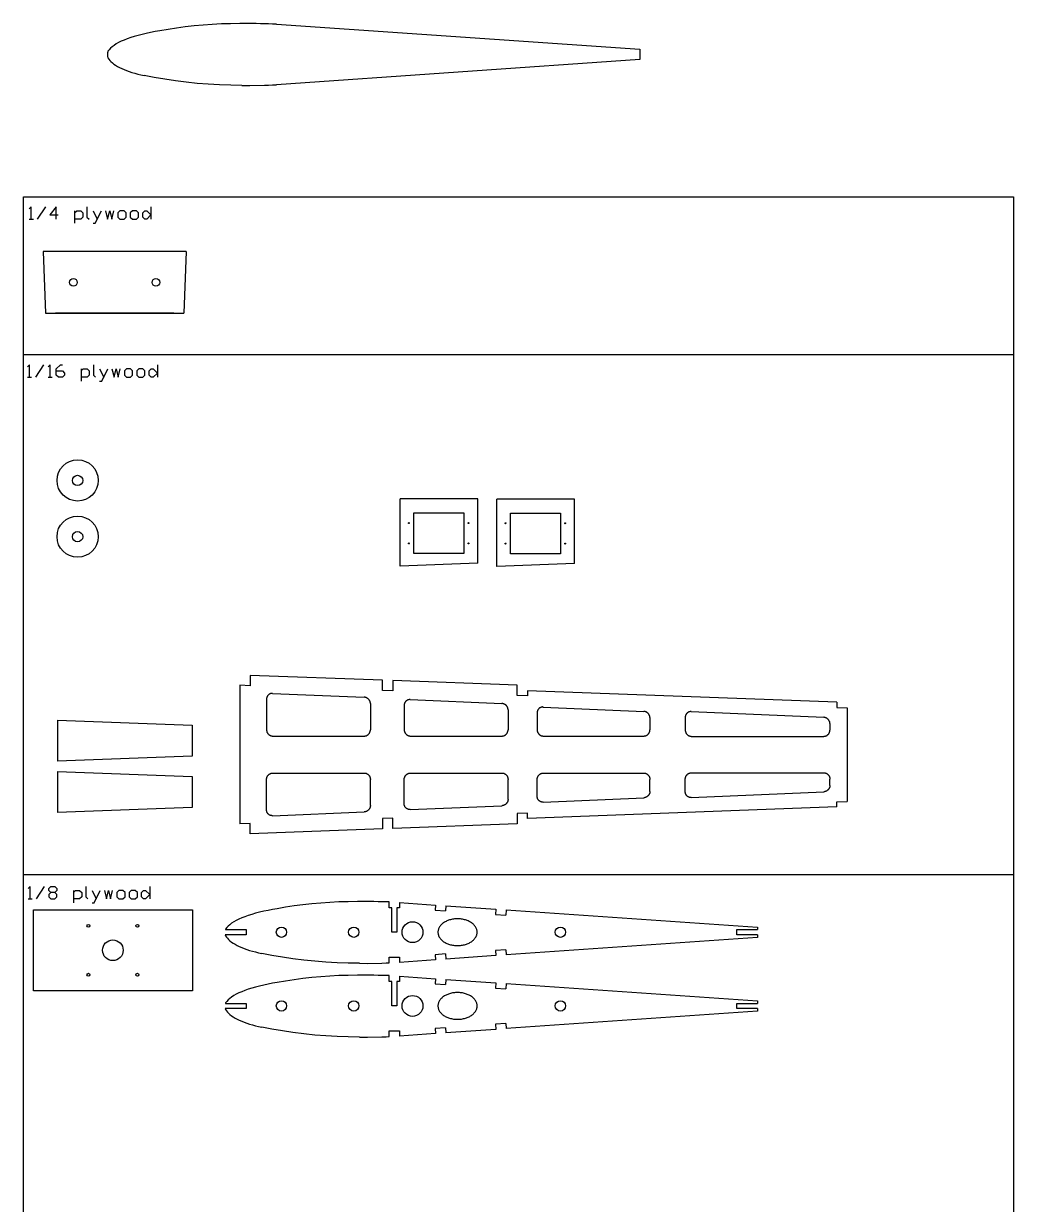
# Model space of a CAD drawing. Extents: x -0.1 to 91.9, y 0 to 98.8.
# Drawn here: x 66.58 to 90.58, y 46.37 to 75.01 of the extents above; entities that cross this region are included whole.
import ezdxf

# ---------------------------------------------------------------- set-up
doc = ezdxf.new("R2010")
doc.units = 0
doc.layers.get('0').update_dxf_attribs({"color": 9, "linetype": 'CONTINUOUS'})

msp = doc.modelspace()

# ---------------------------------------------------------------- linework, layer by layer
at = {"color": 7, "linetype": 'CONTINUOUS', "ltscale": 0.25}
for p, q in [((71.924, 75.005, 0), (71.824, 75.005, 0)), ((72.024, 75.005, 0), (71.924, 75.005, 0)), ((72.124, 75.005, 0), (72.024, 75.005, 0)), ((72.223, 75.005, 0), (72.124, 75.005, 0)), ((72.323, 75.002, 0), (72.223, 75.005, 0)), ((72.419, 75.002, 0), (72.323, 75.002, 0)), ((72.518, 74.999, 0), (72.419, 75.002, 0)), ((72.618, 74.995, 0), (72.518, 74.999, 0)), ((72.714, 74.989, 0), (72.618, 74.995, 0)), ((72.715, 74.989, 0), (72.714, 74.989, 0)), ((68.615, 74.206, 0), (68.625, 74.177, 0)), ((68.626, 74.336, 0), (68.62, 74.318, 0)), ((72.066, 73.505, 0), (72.419, 73.512, 0)), ((72.419, 73.512, 0), (72.518, 73.515, 0)), ((72.518, 73.515, 0), (72.618, 73.518, 0)), ((72.618, 73.518, 0), (72.714, 73.521, 0)), ((72.714, 73.521, 0), (72.715, 73.521, 0)), ((74.775, 53.714, 0), (74.676, 53.714, 0)), ((74.875, 53.714, 0), (74.775, 53.714, 0)), ((74.975, 53.714, 0), (74.875, 53.714, 0)), ((75.075, 53.714, 0), (74.975, 53.714, 0)), ((75.174, 53.711, 0), (75.075, 53.714, 0)), ((75.27, 53.711, 0), (75.174, 53.711, 0)), ((75.37, 53.707, 0), (75.27, 53.711, 0)), ((75.446, 53.705, 0), (75.37, 53.707, 0)), ((71.477, 53.045, 0), (71.473, 53.033, 0)), ((71.468, 52.908, 0), (71.477, 52.885, 0)), ((74.917, 52.214, 0), (75.27, 52.22, 0)), ((75.27, 52.22, 0), (75.37, 52.224, 0)), ((75.37, 52.224, 0), (75.446, 52.226, 0)), ((74.775, 51.926, 0), (74.676, 51.926, 0)), ((74.875, 51.926, 0), (74.775, 51.926, 0)), ((74.975, 51.926, 0), (74.875, 51.926, 0)), ((75.075, 51.926, 0), (74.975, 51.926, 0)), ((75.174, 51.923, 0), (75.075, 51.926, 0)), ((75.27, 51.923, 0), (75.174, 51.923, 0)), ((75.37, 51.919, 0), (75.27, 51.923, 0)), ((75.446, 51.917, 0), (75.37, 51.919, 0)), ((71.477, 51.257, 0), (71.473, 51.245, 0)), ((71.468, 51.12, 0), (71.477, 51.098, 0)), ((74.917, 50.426, 0), (75.27, 50.433, 0)), ((75.27, 50.433, 0), (75.37, 50.436, 0)), ((75.37, 50.436, 0), (75.446, 50.438, 0))]:
    msp.add_line(p, q, dxfattribs=at)
at = {"color": 7, "linetype": 'CONTINUOUS'}
for p, q in [((72.715, 74.989, 0), (81.524, 74.387, 0)), ((68.612, 74.27, 0), (68.611, 74.251, 0)), ((68.611, 74.251, 0), (68.611, 74.23, 0)), ((68.611, 74.23, 0), (68.615, 74.206, 0)), ((68.613, 74.283, 0), (68.612, 74.27, 0)), ((68.615, 74.298, 0), (68.613, 74.283, 0)), ((68.62, 74.318, 0), (68.615, 74.298, 0)), ((81.524, 74.387, 0), (81.524, 74.137, 0)), ((81.524, 74.137, 0), (72.715, 73.521, 0)), ((71.874, 73.507, 0), (72.066, 73.505, 0)), ((70.524, 69.48), (67.052, 69.48)), ((67.052, 69.48), (67.107, 67.98)), ((70.524, 69.48), (70.468, 67.98)), ((67.107, 67.98), (70.468, 67.98)), ((70.219, 67.98), (67.357, 67.98)), ((66.58, 66.978), (90.582, 66.978)), ((77.596, 63.477), (75.713, 63.477)), ((75.713, 61.849), (75.713, 63.477)), ((77.596, 61.919), (77.596, 63.477)), ((79.939, 63.471), (78.057, 63.471)), ((78.057, 61.843), (78.057, 63.471)), ((79.939, 61.913), (79.939, 63.471)), ((77.596, 61.919), (75.713, 61.848)), ((79.939, 61.913), (78.057, 61.843)), ((75.284, 59.081), (72.076, 59.199)), ((72.076, 59.199), (72.076, 58.949)), ((75.284, 58.831), (75.284, 59.081)), ((78.549, 58.96), (75.534, 59.071)), ((75.534, 59.071), (75.534, 58.821)), ((72.076, 58.949), (71.826, 58.958)), ((71.826, 58.958), (71.826, 55.6)), ((72.618, 58.761), (74.842, 58.669)), ((75.534, 58.821), (75.284, 58.831)), ((78.549, 58.71), (78.549, 58.96)), ((78.799, 58.701), (78.549, 58.71)), ((78.799, 58.826), (78.799, 58.701)), ((86.299, 58.548), (78.799, 58.826)), ((72.472, 58.626), (72.472, 57.879)), ((74.989, 58.516), (74.989, 57.881)), ((75.811, 58.477), (75.811, 57.879)), ((75.955, 58.612), (78.178, 58.52)), ((79.179, 58.432), (81.618, 58.327)), ((86.299, 58.548), (86.299, 58.423)), ((86.299, 58.423), (86.549, 58.414)), ((78.328, 58.367), (78.328, 57.881)), ((79.034, 58.297), (79.034, 57.879)), ((81.768, 58.174), (81.768, 57.881)), ((82.626, 58.186), (82.626, 57.872)), ((82.771, 58.322), (85.984, 58.183)), ((86.549, 58.414), (86.549, 56.144)), ((67.402, 58.109, 0), (70.669, 57.988, 0)), ((67.402, 58.109, 0), (67.402, 57.118, 0)), ((70.669, 57.988), (70.669, 57.238)), ((86.133, 58.03), (86.133, 57.874)), ((72.626, 57.727), (74.838, 57.727)), ((75.965, 57.727), (78.176, 57.727)), ((79.188, 57.727), (81.616, 57.727)), ((82.78, 57.72), (85.981, 57.72)), ((70.669, 57.238, 0), (67.402, 57.118, 0)), ((67.402, 56.865, 0), (70.669, 56.744, 0)), ((67.402, 56.865, 0), (67.402, 55.874, 0)), ((70.669, 56.744), (70.669, 55.994)), ((72.626, 56.831), (74.838, 56.831)), ((75.965, 56.831), (78.176, 56.831)), ((79.188, 56.831), (81.616, 56.831)), ((82.78, 56.838), (85.981, 56.838)), ((72.472, 55.932), (72.472, 56.679)), ((74.989, 56.042), (74.989, 56.677)), ((75.811, 56.081), (75.811, 56.679)), ((78.328, 56.191), (78.328, 56.677)), ((79.034, 56.261), (79.034, 56.679)), ((81.768, 56.384), (81.768, 56.676)), ((82.626, 56.372), (82.626, 56.686)), ((86.133, 56.528), (86.133, 56.683)), ((79.179, 56.125), (81.618, 56.231)), ((82.771, 56.236), (85.984, 56.375)), ((86.299, 56.135), (86.549, 56.144)), ((86.299, 56.01), (86.299, 56.135)), ((70.669, 55.994, 0), (67.402, 55.874, 0)), ((72.618, 55.796), (74.842, 55.889)), ((75.955, 55.945), (78.178, 56.038)), ((78.799, 55.857), (78.549, 55.848)), ((78.549, 55.848), (78.549, 55.598)), ((86.299, 56.01), (78.799, 55.732)), ((78.799, 55.732), (78.799, 55.857)), ((72.076, 55.609), (71.826, 55.6)), ((72.076, 55.359), (72.076, 55.609)), ((75.534, 55.736), (75.284, 55.727)), ((75.284, 55.727), (75.284, 55.477)), ((75.534, 55.486), (75.534, 55.736)), ((78.549, 55.598), (75.534, 55.486)), ((75.284, 55.477), (72.076, 55.359)), ((66.58, 54.367), (90.582, 54.367)), ((75.446, 53.564, 0), (75.446, 53.705, 0)), ((75.509, 53.564, 0), (75.446, 53.564, 0)), ((75.509, 52.971, 0), (75.509, 53.564, 0)), ((75.634, 53.564, 0), (75.634, 52.971, 0)), ((75.696, 53.564, 0), (75.634, 53.564, 0)), ((75.696, 53.689, 0), (76.569, 53.629, 0)), ((75.696, 53.689, 0), (75.696, 53.564, 0)), ((76.569, 53.629, 0), (76.56, 53.504, 0)), ((76.819, 53.612, 0), (76.81, 53.487, 0)), ((76.819, 53.612, 0), (78.033, 53.529, 0)), ((76.56, 53.504, 0), (76.81, 53.487, 0)), ((78.033, 53.529, 0), (78.025, 53.404, 0)), ((78.025, 53.404, 0), (78.275, 53.387, 0)), ((78.283, 53.512, 0), (78.275, 53.387, 0)), ((78.283, 53.512, 0), (84.375, 53.096, 0)), ((71.473, 53.033, 0), (71.973, 53.033, 0)), ((71.973, 53.033, 0), (71.973, 52.908, 0)), ((83.875, 53.033, 0), (84.375, 53.033, 0)), ((83.875, 52.908, 0), (83.875, 53.033, 0)), ((84.375, 53.096, 0), (84.375, 53.033, 0)), ((71.973, 52.908, 0), (71.468, 52.908, 0)), ((75.634, 52.971, 0), (75.509, 52.971, 0)), ((84.375, 52.846, 0), (78.283, 52.42, 0)), ((84.375, 52.908, 0), (83.875, 52.908, 0)), ((84.375, 52.908, 0), (84.375, 52.846, 0)), ((76.81, 52.443, 0), (76.56, 52.425, 0)), ((76.56, 52.425, 0), (76.569, 52.3, 0)), ((76.81, 52.443, 0), (76.819, 52.318, 0)), ((78.033, 52.403, 0), (76.819, 52.318, 0)), ((78.275, 52.545, 0), (78.025, 52.527, 0)), ((78.025, 52.527, 0), (78.033, 52.403, 0)), ((78.275, 52.545, 0), (78.283, 52.42, 0)), ((74.726, 52.216, 0), (74.917, 52.214, 0)), ((75.446, 52.364, 0), (75.696, 52.364, 0)), ((75.446, 52.226, 0), (75.446, 52.364, 0)), ((75.696, 52.364, 0), (75.696, 52.239, 0)), ((76.569, 52.3, 0), (75.696, 52.239, 0)), ((75.446, 51.776, 0), (75.446, 51.917, 0)), ((75.696, 51.901, 0), (76.569, 51.841, 0)), ((75.696, 51.901, 0), (75.696, 51.776, 0)), ((76.569, 51.841, 0), (76.56, 51.716, 0)), ((75.509, 51.776, 0), (75.446, 51.776, 0)), ((75.509, 51.183, 0), (75.509, 51.776, 0)), ((75.634, 51.776, 0), (75.634, 51.183, 0)), ((75.696, 51.776, 0), (75.634, 51.776, 0)), ((76.56, 51.716, 0), (76.81, 51.699, 0)), ((76.819, 51.824, 0), (76.81, 51.699, 0)), ((76.819, 51.824, 0), (78.033, 51.741, 0)), ((78.033, 51.741, 0), (78.025, 51.616, 0)), ((78.025, 51.616, 0), (78.275, 51.599, 0)), ((78.283, 51.724, 0), (78.275, 51.599, 0)), ((78.283, 51.724, 0), (84.375, 51.308, 0)), ((84.375, 51.308, 0), (84.375, 51.245, 0)), ((71.973, 51.12, 0), (71.468, 51.12, 0)), ((71.473, 51.245, 0), (71.973, 51.245, 0)), ((71.973, 51.245, 0), (71.973, 51.12, 0)), ((75.634, 51.183, 0), (75.509, 51.183, 0)), ((84.375, 51.058, 0), (78.283, 50.632, 0)), ((83.875, 51.245, 0), (84.375, 51.245, 0)), ((83.875, 51.12, 0), (83.875, 51.245, 0)), ((84.375, 51.12, 0), (83.875, 51.12, 0)), ((84.375, 51.12, 0), (84.375, 51.058, 0)), ((78.275, 50.757, 0), (78.025, 50.739, 0)), ((78.025, 50.739, 0), (78.033, 50.615, 0)), ((78.275, 50.757, 0), (78.283, 50.632, 0)), ((74.726, 50.428, 0), (74.917, 50.426, 0)), ((75.446, 50.576, 0), (75.696, 50.576, 0)), ((75.446, 50.438, 0), (75.446, 50.576, 0)), ((75.696, 50.576, 0), (75.696, 50.451, 0)), ((76.569, 50.512, 0), (75.696, 50.451, 0)), ((76.81, 50.655, 0), (76.56, 50.637, 0)), ((76.56, 50.637, 0), (76.569, 50.512, 0)), ((76.81, 50.655, 0), (76.819, 50.53, 0)), ((78.033, 50.615, 0), (76.819, 50.53, 0))]:
    msp.add_line(p, q, dxfattribs=at)
for points in [[(69.88, 74.829), (69.767, 74.811), (69.658, 74.79), (69.553, 74.768), (69.452, 74.745), (69.355, 74.72), (69.263, 74.694), (69.177, 74.666), (69.095, 74.637), (69.019, 74.607), (68.948, 74.576), (68.883, 74.544), (68.825, 74.511), (68.772, 74.477), (68.726, 74.443), (68.686, 74.408), (68.653, 74.372), (68.626, 74.336)], [(71.824, 75.005), (71.6, 75.003), (71.377, 74.996), (71.155, 74.985), (70.934, 74.969), (70.716, 74.95), (70.501, 74.926), (70.29, 74.898), (70.082, 74.866), (69.88, 74.829)], [(68.625, 74.177), (68.646, 74.145), (68.67, 74.114), (68.699, 74.084), (68.732, 74.054), (68.77, 74.024), (68.812, 73.996), (68.857, 73.968), (68.907, 73.941), (68.96, 73.915), (69.017, 73.89), (69.077, 73.866), (69.14, 73.843), (69.207, 73.822), (69.277, 73.801), (69.349, 73.782), (69.425, 73.764), (69.502, 73.748)], [(71.874, 73.507), (71.601, 73.51), (71.328, 73.519), (71.057, 73.535), (70.788, 73.556), (70.523, 73.583), (70.26, 73.616), (70.002, 73.654), (69.749, 73.699), (69.502, 73.748)], [(74.676, 53.714), (74.452, 53.711), (74.228, 53.705), (74.006, 53.694), (73.785, 53.678), (73.567, 53.658), (73.352, 53.635), (73.141, 53.607), (72.934, 53.574), (72.731, 53.538)], [(72.731, 53.538), (72.618, 53.52), (72.509, 53.499), (72.404, 53.477), (72.303, 53.454), (72.206, 53.429), (72.115, 53.403), (72.028, 53.375), (71.946, 53.346), (71.87, 53.316), (71.799, 53.285), (71.735, 53.253), (71.676, 53.22), (71.623, 53.186), (71.577, 53.152), (71.537, 53.116), (71.504, 53.081), (71.477, 53.045)], [(71.477, 52.885), (71.497, 52.854), (71.522, 52.823), (71.55, 52.793), (71.584, 52.763), (71.621, 52.733), (71.663, 52.705), (71.708, 52.677), (71.758, 52.65), (71.811, 52.624), (71.868, 52.599), (71.928, 52.575), (71.992, 52.552), (72.058, 52.531), (72.128, 52.51), (72.201, 52.491), (72.276, 52.473), (72.353, 52.457)], [(74.726, 52.216), (74.452, 52.219), (74.18, 52.228), (73.909, 52.244), (73.64, 52.265), (73.374, 52.292), (73.112, 52.325), (72.854, 52.363), (72.601, 52.407), (72.353, 52.457)], [(74.676, 51.926), (74.452, 51.924), (74.228, 51.917), (74.006, 51.906), (73.785, 51.89), (73.567, 51.87), (73.352, 51.847), (73.141, 51.819), (72.934, 51.786), (72.731, 51.75)], [(72.731, 51.75), (72.618, 51.732), (72.509, 51.711), (72.404, 51.689), (72.303, 51.666), (72.206, 51.641), (72.115, 51.615), (72.028, 51.587), (71.946, 51.558), (71.87, 51.528), (71.799, 51.497), (71.735, 51.465), (71.676, 51.432), (71.623, 51.398), (71.577, 51.364), (71.537, 51.328), (71.504, 51.293), (71.477, 51.257)], [(71.477, 51.098), (71.497, 51.066), (71.522, 51.035), (71.55, 51.005), (71.584, 50.975), (71.621, 50.945), (71.663, 50.917), (71.708, 50.889), (71.758, 50.862), (71.811, 50.836), (71.868, 50.811), (71.928, 50.787), (71.992, 50.764), (72.058, 50.743), (72.128, 50.722), (72.201, 50.703), (72.276, 50.685), (72.353, 50.669)], [(74.726, 50.428), (74.452, 50.431), (74.18, 50.44), (73.909, 50.456), (73.64, 50.477), (73.374, 50.504), (73.112, 50.537), (72.854, 50.575), (72.601, 50.619), (72.353, 50.669)]]:
    msp.add_lwpolyline(points, dxfattribs=at)
at = {"color": 7, "linetype": 'CONTINUOUS', "flags": 128}
for points in [[(66.58, 70.804), (90.582, 70.804), (90.582, 5.614), (66.58, 5.614)], [(76.042, 63.139), (77.254, 63.139), (77.254, 62.153), (76.042, 62.153)], [(78.385, 63.134), (79.597, 63.134), (79.597, 62.148), (78.385, 62.148)], [(66.816, 53.513), (70.673, 53.513), (70.673, 51.552), (66.816, 51.552)], [(77.578, 52.971), (77.577, 52.988), (77.575, 53.005), (77.572, 53.022), (77.567, 53.038), (77.562, 53.055), (77.554, 53.071), (77.546, 53.087), (77.537, 53.103), (77.526, 53.118), (77.514, 53.133), (77.501, 53.148), (77.487, 53.162), (77.472, 53.175), (77.456, 53.188), (77.439, 53.201), (77.42, 53.212), (77.402, 53.223), (77.382, 53.234), (77.361, 53.243), (77.34, 53.252), (77.318, 53.26), (77.296, 53.268), (77.273, 53.274), (77.249, 53.28), (77.226, 53.285), (77.201, 53.289), (77.177, 53.292), (77.152, 53.294), (77.127, 53.295), (77.103, 53.296), (77.078, 53.295), (77.053, 53.294), (77.028, 53.292), (77.004, 53.289), (76.98, 53.285), (76.956, 53.28), (76.932, 53.274), (76.909, 53.268), (76.887, 53.26), (76.865, 53.252), (76.844, 53.243), (76.823, 53.234), (76.803, 53.223), (76.785, 53.212), (76.766, 53.201), (76.749, 53.188), (76.733, 53.175), (76.718, 53.162), (76.704, 53.148), (76.691, 53.133), (76.679, 53.118), (76.668, 53.103), (76.659, 53.087), (76.651, 53.071), (76.644, 53.055), (76.638, 53.038), (76.633, 53.022), (76.63, 53.005), (76.628, 52.988), (76.627, 52.971), (76.628, 52.954), (76.63, 52.937), (76.633, 52.92), (76.638, 52.903), (76.644, 52.887), (76.651, 52.87), (76.659, 52.854), (76.668, 52.839), (76.679, 52.823), (76.691, 52.808), (76.704, 52.794), (76.718, 52.78), (76.733, 52.766), (76.749, 52.753), (76.766, 52.741), (76.785, 52.729), (76.803, 52.718), (76.823, 52.708), (76.844, 52.698), (76.865, 52.689), (76.887, 52.681), (76.909, 52.674), (76.932, 52.667), (76.956, 52.662), (76.98, 52.657), (77.004, 52.653), (77.028, 52.65), (77.053, 52.648), (77.078, 52.646), (77.103, 52.646), (77.127, 52.646), (77.152, 52.648), (77.177, 52.65), (77.201, 52.653), (77.226, 52.657), (77.249, 52.662), (77.273, 52.667), (77.296, 52.674), (77.318, 52.681), (77.34, 52.689), (77.361, 52.698), (77.382, 52.708), (77.402, 52.718), (77.42, 52.729), (77.439, 52.741), (77.456, 52.753), (77.472, 52.766), (77.487, 52.78), (77.501, 52.794), (77.514, 52.808), (77.526, 52.823), (77.537, 52.839), (77.546, 52.854), (77.554, 52.87), (77.562, 52.887), (77.567, 52.903), (77.572, 52.92), (77.575, 52.937), (77.577, 52.954)], [(77.578, 51.183), (77.577, 51.2), (77.575, 51.217), (77.572, 51.234), (77.567, 51.25), (77.562, 51.267), (77.554, 51.283), (77.546, 51.299), (77.537, 51.315), (77.526, 51.33), (77.514, 51.345), (77.501, 51.36), (77.487, 51.374), (77.472, 51.387), (77.456, 51.4), (77.439, 51.413), (77.42, 51.424), (77.402, 51.435), (77.382, 51.446), (77.361, 51.455), (77.34, 51.464), (77.318, 51.472), (77.296, 51.48), (77.273, 51.486), (77.249, 51.492), (77.226, 51.497), (77.201, 51.501), (77.177, 51.504), (77.152, 51.506), (77.127, 51.507), (77.103, 51.508), (77.078, 51.507), (77.053, 51.506), (77.028, 51.504), (77.004, 51.501), (76.98, 51.497), (76.956, 51.492), (76.932, 51.486), (76.909, 51.48), (76.887, 51.472), (76.865, 51.464), (76.844, 51.455), (76.823, 51.446), (76.803, 51.435), (76.785, 51.424), (76.766, 51.413), (76.749, 51.4), (76.733, 51.387), (76.718, 51.374), (76.704, 51.36), (76.691, 51.345), (76.679, 51.33), (76.668, 51.315), (76.659, 51.299), (76.651, 51.283), (76.644, 51.267), (76.638, 51.25), (76.633, 51.234), (76.63, 51.217), (76.628, 51.2), (76.627, 51.183), (76.628, 51.166), (76.63, 51.149), (76.633, 51.132), (76.638, 51.115), (76.644, 51.099), (76.651, 51.082), (76.659, 51.066), (76.668, 51.051), (76.679, 51.035), (76.691, 51.02), (76.704, 51.006), (76.718, 50.992), (76.733, 50.978), (76.749, 50.965), (76.766, 50.953), (76.785, 50.941), (76.803, 50.93), (76.823, 50.92), (76.844, 50.91), (76.865, 50.901), (76.887, 50.893), (76.909, 50.886), (76.932, 50.879), (76.956, 50.874), (76.98, 50.869), (77.004, 50.865), (77.028, 50.862), (77.053, 50.86), (77.078, 50.858), (77.103, 50.858), (77.127, 50.858), (77.152, 50.86), (77.177, 50.862), (77.201, 50.865), (77.226, 50.869), (77.249, 50.874), (77.273, 50.879), (77.296, 50.886), (77.318, 50.893), (77.34, 50.901), (77.361, 50.91), (77.382, 50.92), (77.402, 50.93), (77.42, 50.941), (77.439, 50.953), (77.456, 50.965), (77.472, 50.978), (77.487, 50.992), (77.501, 51.006), (77.514, 51.02), (77.526, 51.035), (77.537, 51.051), (77.546, 51.066), (77.554, 51.082), (77.562, 51.099), (77.567, 51.115), (77.572, 51.132), (77.575, 51.149), (77.577, 51.166)]]:
    msp.add_lwpolyline(points, close=True, dxfattribs=at)
at = {"linetype": 'BYBLOCK', "flags": 128}
for points in [[(66.767, 70.265), (66.767, 70.565), (66.717, 70.515)], [(66.917, 70.265), (67.117, 70.565)], [(67.367, 70.265), (67.367, 70.565), (67.217, 70.365), (67.417, 70.365)], [(67.817, 70.465), (67.817, 70.165)], [(67.817, 70.415), (67.867, 70.465), (67.967, 70.465), (68.017, 70.415), (68.017, 70.315), (67.967, 70.265), (67.817, 70.265)], [(68.117, 70.565), (68.117, 70.315), (68.167, 70.265)], [(68.267, 70.165), (68.317, 70.165), (68.467, 70.465)], [(68.267, 70.465), (68.367, 70.265)], [(68.567, 70.465), (68.617, 70.265), (68.667, 70.465), (68.717, 70.265), (68.767, 70.465)], [(68.917, 70.265), (69.017, 70.265), (69.067, 70.315), (69.067, 70.415), (69.017, 70.465), (68.917, 70.465), (68.867, 70.415), (68.867, 70.315), (68.917, 70.265)], [(69.217, 70.265), (69.317, 70.265), (69.367, 70.315), (69.367, 70.415), (69.317, 70.465), (69.217, 70.465), (69.167, 70.415), (69.167, 70.315), (69.217, 70.265)], [(69.667, 70.365), (69.567, 70.265), (69.517, 70.265), (69.467, 70.315), (69.467, 70.415), (69.517, 70.465), (69.567, 70.465), (69.667, 70.365)], [(69.667, 70.565), (69.667, 70.265)], [(66.717, 70.265), (66.817, 70.265)], [(66.723, 66.431), (66.723, 66.731), (66.673, 66.681)], [(66.873, 66.431), (67.073, 66.731)], [(67.223, 66.431), (67.223, 66.731), (67.173, 66.681)], [(67.373, 66.581), (67.523, 66.581), (67.573, 66.531), (67.573, 66.481), (67.523, 66.431), (67.423, 66.431), (67.373, 66.481), (67.373, 66.631), (67.473, 66.731), (67.523, 66.731)], [(68.273, 66.731), (68.273, 66.481), (68.323, 66.431)], [(69.823, 66.731), (69.823, 66.431)], [(67.973, 66.631), (67.973, 66.331)], [(67.973, 66.581), (68.023, 66.631), (68.123, 66.631), (68.173, 66.581), (68.173, 66.481), (68.123, 66.431), (67.973, 66.431)], [(68.423, 66.331), (68.473, 66.331), (68.623, 66.631)], [(68.423, 66.631), (68.523, 66.431)], [(68.723, 66.631), (68.773, 66.431), (68.823, 66.631), (68.873, 66.431), (68.923, 66.631)], [(69.073, 66.431), (69.173, 66.431), (69.223, 66.481), (69.223, 66.581), (69.173, 66.631), (69.073, 66.631), (69.023, 66.581), (69.023, 66.481), (69.073, 66.431)], [(69.373, 66.431), (69.473, 66.431), (69.523, 66.481), (69.523, 66.581), (69.473, 66.631), (69.373, 66.631), (69.323, 66.581), (69.323, 66.481), (69.373, 66.431)], [(69.823, 66.531), (69.723, 66.431), (69.673, 66.431), (69.623, 66.481), (69.623, 66.581), (69.673, 66.631), (69.723, 66.631), (69.823, 66.531)], [(66.673, 66.431), (66.773, 66.431)], [(67.173, 66.431), (67.273, 66.431)], [(66.739, 53.782), (66.739, 54.082), (66.689, 54.032)], [(66.889, 53.782), (67.089, 54.082)], [(67.239, 53.782), (67.339, 53.782), (67.389, 53.832), (67.389, 53.882), (67.339, 53.932), (67.239, 53.932), (67.189, 53.982), (67.189, 54.032), (67.239, 54.082), (67.339, 54.082), (67.389, 54.032), (67.389, 53.982), (67.339, 53.932)], [(67.239, 53.932), (67.189, 53.882), (67.189, 53.832), (67.239, 53.782)], [(67.789, 53.982), (67.789, 53.682)], [(67.789, 53.932), (67.839, 53.982), (67.939, 53.982), (67.989, 53.932), (67.989, 53.832), (67.939, 53.782), (67.789, 53.782)], [(68.089, 54.082), (68.089, 53.832), (68.139, 53.782)], [(68.239, 53.682), (68.289, 53.682), (68.439, 53.982)], [(68.239, 53.982), (68.339, 53.782)], [(68.539, 53.982), (68.589, 53.782), (68.639, 53.982), (68.689, 53.782), (68.739, 53.982)], [(68.889, 53.782), (68.989, 53.782), (69.039, 53.832), (69.039, 53.932), (68.989, 53.982), (68.889, 53.982), (68.839, 53.932), (68.839, 53.832), (68.889, 53.782)], [(69.189, 53.782), (69.289, 53.782), (69.339, 53.832), (69.339, 53.932), (69.289, 53.982), (69.189, 53.982), (69.139, 53.932), (69.139, 53.832), (69.189, 53.782)], [(69.639, 53.882), (69.539, 53.782), (69.489, 53.782), (69.439, 53.832), (69.439, 53.932), (69.489, 53.982), (69.539, 53.982), (69.639, 53.882)], [(69.639, 54.082), (69.639, 53.782)], [(66.689, 53.782), (66.789, 53.782)]]:
    msp.add_lwpolyline(points, dxfattribs=at)
at = {"color": 7, "linetype": 'CONTINUOUS', "flags": 128}
for points in [[(72.618, 58.761), (72.611, 58.762), (72.604, 58.762), (72.597, 58.761), (72.59, 58.76), (72.583, 58.759), (72.576, 58.757), (72.569, 58.756), (72.563, 58.753), (72.556, 58.751), (72.55, 58.748), (72.544, 58.745), (72.538, 58.741), (72.532, 58.738), (72.526, 58.734), (72.52, 58.729), (72.515, 58.725), (72.51, 58.72), (72.506, 58.715), (72.501, 58.709), (72.497, 58.704), (72.493, 58.698), (72.489, 58.692), (72.486, 58.686), (72.483, 58.68), (72.481, 58.673), (72.478, 58.667), (72.476, 58.66), (72.475, 58.653), (72.473, 58.647), (72.472, 58.64), (72.472, 58.633), (72.472, 58.626)], [(74.989, 58.516), (74.989, 58.524), (74.988, 58.532), (74.987, 58.54), (74.986, 58.548), (74.983, 58.556), (74.981, 58.564), (74.978, 58.571), (74.975, 58.579), (74.971, 58.586), (74.967, 58.593), (74.962, 58.6), (74.957, 58.606), (74.952, 58.613), (74.947, 58.619), (74.941, 58.625), (74.934, 58.63), (74.928, 58.635), (74.921, 58.64), (74.914, 58.645), (74.907, 58.649), (74.899, 58.653), (74.891, 58.656), (74.883, 58.66), (74.875, 58.662), (74.867, 58.665), (74.859, 58.667), (74.85, 58.668), (74.842, 58.669)], [(75.955, 58.612), (75.948, 58.613), (75.941, 58.613), (75.934, 58.612), (75.927, 58.611), (75.92, 58.61), (75.913, 58.608), (75.906, 58.607), (75.9, 58.604), (75.893, 58.602), (75.887, 58.599), (75.881, 58.596), (75.875, 58.592), (75.869, 58.589), (75.863, 58.585), (75.858, 58.58), (75.853, 58.576), (75.848, 58.571), (75.843, 58.566), (75.839, 58.56), (75.834, 58.555), (75.831, 58.549), (75.827, 58.543), (75.824, 58.537), (75.821, 58.531), (75.818, 58.524), (75.816, 58.518), (75.814, 58.511), (75.812, 58.504), (75.811, 58.498), (75.81, 58.491), (75.81, 58.484), (75.81, 58.477)], [(78.328, 58.367), (78.328, 58.375), (78.327, 58.383), (78.326, 58.391), (78.324, 58.399), (78.322, 58.407), (78.32, 58.415), (78.317, 58.422), (78.313, 58.43), (78.309, 58.437), (78.305, 58.444), (78.301, 58.451), (78.296, 58.457), (78.29, 58.464), (78.285, 58.47), (78.279, 58.476), (78.272, 58.481), (78.266, 58.486), (78.259, 58.491), (78.252, 58.496), (78.244, 58.5), (78.236, 58.504), (78.229, 58.507), (78.22, 58.511), (78.212, 58.513), (78.204, 58.516), (78.195, 58.518), (78.187, 58.519), (78.178, 58.52)], [(79.179, 58.432), (79.172, 58.433), (79.165, 58.433), (79.158, 58.432), (79.151, 58.431), (79.144, 58.43), (79.137, 58.428), (79.13, 58.427), (79.124, 58.424), (79.117, 58.422), (79.111, 58.419), (79.105, 58.416), (79.099, 58.412), (79.093, 58.409), (79.087, 58.404), (79.082, 58.4), (79.077, 58.396), (79.072, 58.391), (79.067, 58.386), (79.063, 58.38), (79.059, 58.375), (79.055, 58.369), (79.051, 58.363), (79.048, 58.357), (79.045, 58.351), (79.042, 58.344), (79.04, 58.338), (79.038, 58.331), (79.037, 58.324), (79.035, 58.318), (79.034, 58.311), (79.034, 58.304), (79.034, 58.297)], [(81.768, 58.174), (81.767, 58.182), (81.767, 58.19), (81.765, 58.198), (81.764, 58.206), (81.762, 58.214), (81.759, 58.222), (81.756, 58.229), (81.753, 58.236), (81.749, 58.244), (81.745, 58.251), (81.74, 58.258), (81.735, 58.264), (81.73, 58.271), (81.724, 58.277), (81.718, 58.283), (81.712, 58.288), (81.705, 58.293), (81.698, 58.298), (81.691, 58.303), (81.683, 58.307), (81.676, 58.311), (81.668, 58.314), (81.66, 58.317), (81.652, 58.32), (81.643, 58.322), (81.635, 58.324), (81.626, 58.326), (81.617, 58.327)], [(82.771, 58.322), (82.764, 58.322), (82.757, 58.322), (82.75, 58.321), (82.743, 58.32), (82.736, 58.319), (82.729, 58.318), (82.722, 58.316), (82.716, 58.314), (82.709, 58.311), (82.703, 58.308), (82.697, 58.305), (82.691, 58.302), (82.685, 58.298), (82.679, 58.294), (82.674, 58.289), (82.669, 58.285), (82.664, 58.28), (82.659, 58.275), (82.655, 58.269), (82.65, 58.264), (82.647, 58.258), (82.643, 58.252), (82.64, 58.246), (82.637, 58.24), (82.634, 58.233), (82.632, 58.227), (82.63, 58.22), (82.628, 58.214), (82.627, 58.207), (82.626, 58.2), (82.626, 58.193), (82.626, 58.186)], [(86.133, 58.03), (86.133, 58.038), (86.132, 58.046), (86.131, 58.054), (86.129, 58.062), (86.127, 58.069), (86.125, 58.077), (86.122, 58.085), (86.118, 58.092), (86.115, 58.099), (86.11, 58.106), (86.106, 58.113), (86.101, 58.12), (86.095, 58.126), (86.09, 58.132), (86.084, 58.138), (86.077, 58.144), (86.071, 58.149), (86.064, 58.154), (86.057, 58.158), (86.049, 58.163), (86.041, 58.166), (86.034, 58.17), (86.026, 58.173), (86.017, 58.176), (86.009, 58.178), (86, 58.18), (85.992, 58.182), (85.983, 58.183)], [(72.472, 57.879), (72.472, 57.871), (72.473, 57.863), (72.474, 57.855), (72.475, 57.847), (72.477, 57.84), (72.479, 57.832), (72.482, 57.825), (72.485, 57.817), (72.489, 57.81), (72.492, 57.803), (72.497, 57.797), (72.501, 57.79), (72.506, 57.784), (72.511, 57.778), (72.517, 57.772), (72.523, 57.766), (72.529, 57.761), (72.535, 57.756), (72.542, 57.752), (72.549, 57.748), (72.556, 57.744), (72.563, 57.74), (72.571, 57.737), (72.578, 57.735), (72.586, 57.732), (72.594, 57.73), (72.602, 57.729), (72.61, 57.728), (72.618, 57.727), (72.626, 57.727)], [(74.838, 57.727), (74.845, 57.727), (74.853, 57.727), (74.861, 57.729), (74.869, 57.73), (74.876, 57.732), (74.884, 57.734), (74.891, 57.737), (74.899, 57.74), (74.906, 57.743), (74.913, 57.747), (74.92, 57.751), (74.926, 57.756), (74.932, 57.761), (74.938, 57.766), (74.944, 57.772), (74.95, 57.778), (74.955, 57.784), (74.96, 57.79), (74.964, 57.797), (74.968, 57.804), (74.972, 57.811), (74.976, 57.818), (74.979, 57.826), (74.981, 57.833), (74.984, 57.841), (74.986, 57.849), (74.987, 57.857), (74.988, 57.865), (74.989, 57.873), (74.989, 57.881)], [(75.811, 57.879), (75.811, 57.871), (75.811, 57.863), (75.812, 57.855), (75.814, 57.847), (75.816, 57.84), (75.818, 57.832), (75.821, 57.825), (75.824, 57.817), (75.827, 57.81), (75.831, 57.803), (75.835, 57.797), (75.84, 57.79), (75.845, 57.784), (75.85, 57.778), (75.856, 57.772), (75.862, 57.766), (75.868, 57.761), (75.874, 57.756), (75.881, 57.752), (75.888, 57.748), (75.895, 57.744), (75.902, 57.74), (75.91, 57.737), (75.917, 57.735), (75.925, 57.732), (75.933, 57.73), (75.941, 57.729), (75.949, 57.728), (75.957, 57.727), (75.965, 57.727)], [(78.176, 57.727), (78.184, 57.727), (78.192, 57.727), (78.2, 57.729), (78.208, 57.73), (78.215, 57.732), (78.223, 57.734), (78.23, 57.737), (78.238, 57.74), (78.245, 57.743), (78.252, 57.747), (78.258, 57.751), (78.265, 57.756), (78.271, 57.761), (78.277, 57.766), (78.283, 57.772), (78.288, 57.778), (78.294, 57.784), (78.298, 57.79), (78.303, 57.797), (78.307, 57.804), (78.311, 57.811), (78.314, 57.818), (78.318, 57.826), (78.32, 57.833), (78.323, 57.841), (78.325, 57.849), (78.326, 57.857), (78.327, 57.865), (78.328, 57.873), (78.328, 57.881)], [(79.034, 57.879), (79.034, 57.871), (79.034, 57.863), (79.036, 57.855), (79.037, 57.847), (79.039, 57.84), (79.041, 57.832), (79.044, 57.825), (79.047, 57.817), (79.05, 57.81), (79.054, 57.803), (79.059, 57.797), (79.063, 57.79), (79.068, 57.784), (79.073, 57.778), (79.079, 57.772), (79.085, 57.767), (79.091, 57.761), (79.097, 57.757), (79.104, 57.752), (79.111, 57.748), (79.118, 57.744), (79.125, 57.741), (79.133, 57.737), (79.14, 57.735), (79.148, 57.732), (79.156, 57.73), (79.164, 57.729), (79.172, 57.728), (79.18, 57.727), (79.188, 57.727)], [(81.616, 57.727), (81.624, 57.727), (81.631, 57.728), (81.639, 57.729), (81.647, 57.73), (81.655, 57.732), (81.662, 57.734), (81.67, 57.737), (81.677, 57.74), (81.684, 57.744), (81.691, 57.747), (81.698, 57.752), (81.704, 57.756), (81.711, 57.761), (81.717, 57.766), (81.722, 57.772), (81.728, 57.778), (81.733, 57.784), (81.738, 57.79), (81.742, 57.797), (81.747, 57.804), (81.75, 57.811), (81.754, 57.818), (81.757, 57.826), (81.76, 57.833), (81.762, 57.841), (81.764, 57.849), (81.765, 57.857), (81.767, 57.865), (81.767, 57.873), (81.768, 57.881)], [(82.626, 57.872), (82.626, 57.864), (82.626, 57.856), (82.627, 57.848), (82.629, 57.84), (82.631, 57.833), (82.633, 57.825), (82.636, 57.818), (82.639, 57.81), (82.642, 57.803), (82.646, 57.796), (82.65, 57.79), (82.655, 57.783), (82.66, 57.777), (82.665, 57.771), (82.671, 57.765), (82.677, 57.76), (82.683, 57.754), (82.689, 57.75), (82.696, 57.745), (82.703, 57.741), (82.71, 57.737), (82.717, 57.734), (82.725, 57.731), (82.732, 57.728), (82.74, 57.725), (82.748, 57.724), (82.756, 57.722), (82.764, 57.721), (82.772, 57.72), (82.78, 57.72)], [(85.981, 57.72), (85.989, 57.72), (85.997, 57.721), (86.005, 57.722), (86.013, 57.723), (86.02, 57.725), (86.028, 57.727), (86.035, 57.73), (86.043, 57.733), (86.05, 57.737), (86.057, 57.74), (86.063, 57.745), (86.07, 57.749), (86.076, 57.754), (86.082, 57.759), (86.088, 57.765), (86.094, 57.771), (86.099, 57.777), (86.104, 57.783), (86.108, 57.79), (86.112, 57.797), (86.116, 57.804), (86.12, 57.811), (86.123, 57.819), (86.125, 57.827), (86.128, 57.834), (86.13, 57.842), (86.131, 57.85), (86.132, 57.858), (86.133, 57.866), (86.133, 57.874)], [(72.472, 56.679), (72.472, 56.687), (72.473, 56.695), (72.474, 56.703), (72.475, 56.711), (72.477, 56.718), (72.479, 56.726), (72.482, 56.733), (72.485, 56.741), (72.489, 56.748), (72.492, 56.755), (72.497, 56.761), (72.501, 56.768), (72.506, 56.774), (72.511, 56.78), (72.517, 56.786), (72.523, 56.791), (72.529, 56.797), (72.535, 56.801), (72.542, 56.806), (72.549, 56.81), (72.556, 56.814), (72.563, 56.817), (72.571, 56.82), (72.578, 56.823), (72.586, 56.826), (72.594, 56.827), (72.602, 56.829), (72.61, 56.83), (72.618, 56.831), (72.626, 56.831)], [(74.838, 56.831), (74.845, 56.831), (74.853, 56.83), (74.861, 56.829), (74.869, 56.828), (74.876, 56.826), (74.884, 56.824), (74.891, 56.821), (74.899, 56.818), (74.906, 56.814), (74.913, 56.811), (74.92, 56.806), (74.926, 56.802), (74.932, 56.797), (74.938, 56.792), (74.944, 56.786), (74.95, 56.78), (74.955, 56.774), (74.96, 56.768), (74.964, 56.761), (74.968, 56.754), (74.972, 56.747), (74.976, 56.74), (74.979, 56.732), (74.981, 56.724), (74.984, 56.717), (74.986, 56.709), (74.987, 56.701), (74.988, 56.693), (74.989, 56.685), (74.989, 56.677)], [(75.811, 56.679), (75.811, 56.687), (75.811, 56.695), (75.812, 56.703), (75.814, 56.711), (75.816, 56.718), (75.818, 56.726), (75.821, 56.733), (75.824, 56.741), (75.827, 56.748), (75.831, 56.755), (75.835, 56.761), (75.84, 56.768), (75.845, 56.774), (75.85, 56.78), (75.856, 56.786), (75.862, 56.791), (75.868, 56.797), (75.874, 56.801), (75.881, 56.806), (75.888, 56.81), (75.895, 56.814), (75.902, 56.817), (75.91, 56.82), (75.917, 56.823), (75.925, 56.826), (75.933, 56.827), (75.941, 56.829), (75.949, 56.83), (75.957, 56.831), (75.965, 56.831)], [(78.176, 56.831), (78.184, 56.831), (78.192, 56.83), (78.2, 56.829), (78.208, 56.828), (78.215, 56.826), (78.223, 56.824), (78.23, 56.821), (78.238, 56.818), (78.245, 56.814), (78.252, 56.811), (78.258, 56.806), (78.265, 56.802), (78.271, 56.797), (78.277, 56.792), (78.283, 56.786), (78.288, 56.78), (78.294, 56.774), (78.298, 56.768), (78.303, 56.761), (78.307, 56.754), (78.311, 56.747), (78.314, 56.74), (78.318, 56.732), (78.32, 56.724), (78.323, 56.717), (78.325, 56.709), (78.326, 56.701), (78.327, 56.693), (78.328, 56.685), (78.328, 56.677)], [(79.034, 56.679), (79.034, 56.687), (79.034, 56.695), (79.036, 56.703), (79.037, 56.71), (79.039, 56.718), (79.041, 56.726), (79.044, 56.733), (79.047, 56.74), (79.05, 56.748), (79.054, 56.754), (79.059, 56.761), (79.063, 56.768), (79.068, 56.774), (79.073, 56.78), (79.079, 56.786), (79.085, 56.791), (79.091, 56.796), (79.097, 56.801), (79.104, 56.806), (79.111, 56.81), (79.118, 56.814), (79.125, 56.817), (79.133, 56.82), (79.14, 56.823), (79.148, 56.825), (79.156, 56.827), (79.164, 56.829), (79.172, 56.83), (79.18, 56.831), (79.188, 56.831)], [(81.616, 56.831), (81.624, 56.831), (81.631, 56.83), (81.639, 56.829), (81.647, 56.828), (81.655, 56.826), (81.662, 56.824), (81.67, 56.821), (81.677, 56.818), (81.684, 56.814), (81.691, 56.81), (81.698, 56.806), (81.704, 56.802), (81.711, 56.797), (81.717, 56.791), (81.722, 56.786), (81.728, 56.78), (81.733, 56.774), (81.738, 56.767), (81.742, 56.761), (81.747, 56.754), (81.75, 56.747), (81.754, 56.739), (81.757, 56.732), (81.76, 56.724), (81.762, 56.717), (81.764, 56.709), (81.765, 56.701), (81.767, 56.693), (81.767, 56.685), (81.768, 56.676)], [(82.626, 56.686), (82.626, 56.694), (82.626, 56.702), (82.627, 56.71), (82.629, 56.717), (82.631, 56.725), (82.633, 56.733), (82.636, 56.74), (82.639, 56.747), (82.642, 56.754), (82.646, 56.761), (82.65, 56.768), (82.655, 56.775), (82.66, 56.781), (82.665, 56.787), (82.671, 56.793), (82.677, 56.798), (82.683, 56.803), (82.689, 56.808), (82.696, 56.813), (82.703, 56.817), (82.71, 56.821), (82.717, 56.824), (82.725, 56.827), (82.732, 56.83), (82.74, 56.832), (82.748, 56.834), (82.756, 56.836), (82.764, 56.837), (82.772, 56.838), (82.78, 56.838)], [(85.981, 56.838), (85.989, 56.838), (85.997, 56.837), (86.005, 56.836), (86.013, 56.835), (86.02, 56.833), (86.028, 56.83), (86.035, 56.828), (86.043, 56.825), (86.05, 56.821), (86.057, 56.817), (86.063, 56.813), (86.07, 56.809), (86.076, 56.804), (86.082, 56.798), (86.088, 56.793), (86.094, 56.787), (86.099, 56.781), (86.104, 56.774), (86.108, 56.768), (86.112, 56.761), (86.116, 56.754), (86.12, 56.746), (86.123, 56.739), (86.125, 56.731), (86.128, 56.724), (86.13, 56.716), (86.131, 56.708), (86.132, 56.7), (86.133, 56.691), (86.133, 56.683)], [(86.133, 56.528), (86.133, 56.52), (86.132, 56.512), (86.131, 56.504), (86.129, 56.496), (86.127, 56.488), (86.125, 56.481), (86.122, 56.473), (86.118, 56.466), (86.115, 56.458), (86.11, 56.451), (86.106, 56.445), (86.101, 56.438), (86.095, 56.432), (86.09, 56.426), (86.084, 56.42), (86.077, 56.414), (86.071, 56.409), (86.064, 56.404), (86.057, 56.399), (86.049, 56.395), (86.041, 56.391), (86.034, 56.388), (86.026, 56.385), (86.017, 56.382), (86.009, 56.38), (86, 56.378), (85.992, 56.376), (85.983, 56.375)], [(78.328, 56.191), (78.328, 56.183), (78.327, 56.175), (78.326, 56.167), (78.324, 56.159), (78.322, 56.151), (78.32, 56.143), (78.317, 56.136), (78.313, 56.128), (78.309, 56.121), (78.305, 56.114), (78.301, 56.107), (78.296, 56.1), (78.29, 56.094), (78.285, 56.088), (78.279, 56.082), (78.272, 56.077), (78.266, 56.071), (78.259, 56.067), (78.252, 56.062), (78.244, 56.058), (78.236, 56.054), (78.229, 56.05), (78.22, 56.047), (78.212, 56.045), (78.204, 56.042), (78.195, 56.04), (78.187, 56.039), (78.178, 56.038)], [(79.179, 56.125), (79.172, 56.125), (79.165, 56.125), (79.158, 56.126), (79.151, 56.127), (79.144, 56.128), (79.137, 56.129), (79.13, 56.131), (79.124, 56.133), (79.117, 56.136), (79.111, 56.139), (79.105, 56.142), (79.099, 56.146), (79.093, 56.149), (79.087, 56.153), (79.082, 56.158), (79.077, 56.162), (79.072, 56.167), (79.067, 56.172), (79.063, 56.178), (79.059, 56.183), (79.055, 56.189), (79.051, 56.195), (79.048, 56.201), (79.045, 56.207), (79.042, 56.214), (79.04, 56.22), (79.038, 56.227), (79.037, 56.234), (79.035, 56.24), (79.034, 56.247), (79.034, 56.254), (79.034, 56.261)], [(81.768, 56.384), (81.767, 56.376), (81.767, 56.368), (81.765, 56.36), (81.764, 56.352), (81.762, 56.344), (81.759, 56.336), (81.756, 56.329), (81.753, 56.321), (81.749, 56.314), (81.745, 56.307), (81.74, 56.3), (81.735, 56.294), (81.73, 56.287), (81.724, 56.281), (81.718, 56.275), (81.712, 56.27), (81.705, 56.265), (81.698, 56.26), (81.691, 56.255), (81.683, 56.251), (81.676, 56.247), (81.668, 56.244), (81.66, 56.24), (81.652, 56.238), (81.643, 56.235), (81.635, 56.233), (81.626, 56.232), (81.617, 56.231)], [(82.771, 56.236), (82.764, 56.236), (82.757, 56.236), (82.75, 56.237), (82.743, 56.237), (82.736, 56.239), (82.729, 56.24), (82.722, 56.242), (82.716, 56.244), (82.709, 56.247), (82.703, 56.25), (82.697, 56.253), (82.691, 56.256), (82.685, 56.26), (82.679, 56.264), (82.674, 56.268), (82.669, 56.273), (82.664, 56.278), (82.659, 56.283), (82.655, 56.288), (82.65, 56.294), (82.647, 56.3), (82.643, 56.306), (82.64, 56.312), (82.637, 56.318), (82.634, 56.324), (82.632, 56.331), (82.63, 56.338), (82.628, 56.344), (82.627, 56.351), (82.626, 56.358), (82.626, 56.365), (82.626, 56.372)], [(72.618, 55.796), (72.611, 55.796), (72.604, 55.796), (72.597, 55.797), (72.59, 55.798), (72.583, 55.799), (72.576, 55.8), (72.569, 55.802), (72.563, 55.804), (72.556, 55.807), (72.55, 55.81), (72.544, 55.813), (72.538, 55.816), (72.532, 55.82), (72.526, 55.824), (72.52, 55.829), (72.515, 55.833), (72.51, 55.838), (72.506, 55.843), (72.501, 55.849), (72.497, 55.854), (72.493, 55.86), (72.489, 55.866), (72.486, 55.872), (72.483, 55.878), (72.481, 55.885), (72.478, 55.891), (72.476, 55.898), (72.475, 55.904), (72.473, 55.911), (72.472, 55.918), (72.472, 55.925), (72.472, 55.932)], [(74.989, 56.042), (74.989, 56.034), (74.988, 56.026), (74.987, 56.018), (74.986, 56.01), (74.983, 56.002), (74.981, 55.994), (74.978, 55.987), (74.975, 55.979), (74.971, 55.972), (74.967, 55.965), (74.962, 55.958), (74.957, 55.951), (74.952, 55.945), (74.947, 55.939), (74.941, 55.933), (74.934, 55.928), (74.928, 55.922), (74.921, 55.918), (74.914, 55.913), (74.907, 55.909), (74.899, 55.905), (74.891, 55.901), (74.883, 55.898), (74.875, 55.896), (74.867, 55.893), (74.859, 55.891), (74.85, 55.89), (74.842, 55.889)], [(75.955, 55.945), (75.948, 55.945), (75.941, 55.945), (75.934, 55.946), (75.927, 55.947), (75.92, 55.948), (75.913, 55.949), (75.906, 55.951), (75.9, 55.953), (75.893, 55.956), (75.887, 55.959), (75.881, 55.962), (75.875, 55.965), (75.869, 55.969), (75.863, 55.973), (75.858, 55.978), (75.853, 55.982), (75.848, 55.987), (75.843, 55.992), (75.839, 55.998), (75.834, 56.003), (75.831, 56.009), (75.827, 56.015), (75.824, 56.021), (75.821, 56.027), (75.818, 56.034), (75.816, 56.04), (75.814, 56.047), (75.812, 56.053), (75.811, 56.06), (75.81, 56.067), (75.81, 56.074), (75.81, 56.081)]]:
    msp.add_lwpolyline(points, dxfattribs=at)
at = {"color": 7, "linetype": 'CONTINUOUS'}
for centre, radius in [((67.788, 68.73), 0.0938), ((69.788, 68.73), 0.0938), ((67.89, 63.927), 0.5), ((67.89, 63.927), 0.125), ((67.89, 62.563), 0.5), ((75.925, 62.894), 0.0112), ((77.369, 62.894), 0.0112), ((78.269, 62.889), 0.0112), ((79.712, 62.889), 0.0112), ((67.89, 62.563), 0.125), ((75.925, 62.401), 0.0112), ((77.369, 62.401), 0.0112), ((78.269, 62.396), 0.0112), ((79.712, 62.396), 0.0112), ((68.151, 53.126), 0.035), ((69.338, 53.126), 0.035), ((72.832, 52.971), 0.125), ((74.585, 52.971), 0.125), ((76.011, 52.971), 0.253), ((79.596, 52.971), 0.125), ((68.744, 52.533), 0.25), ((68.15, 51.939), 0.035), ((69.338, 51.939), 0.035), ((72.832, 51.183), 0.125), ((74.585, 51.183), 0.125), ((76.011, 51.183), 0.253), ((79.596, 51.183), 0.125)]:
    msp.add_circle(centre, radius, dxfattribs=at)

doc.saveas('drawing.dxf')
